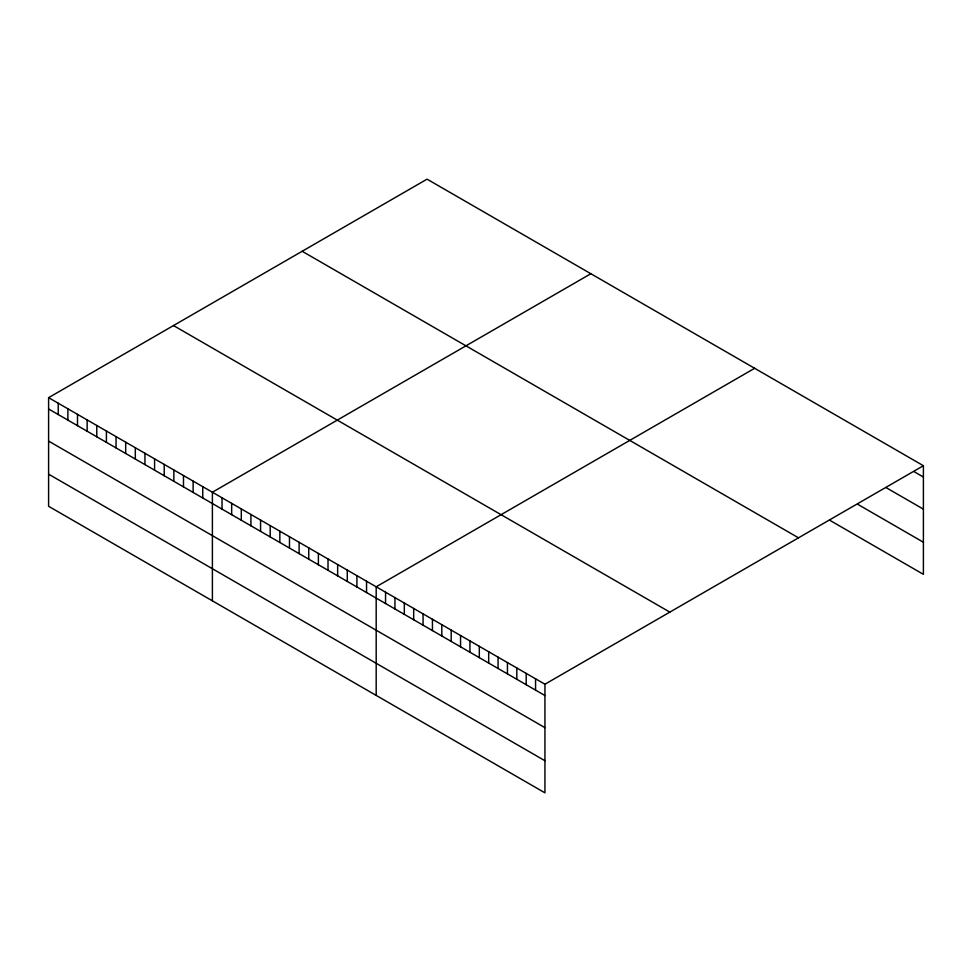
<?xml version="1.0" encoding="UTF-8"?>
<svg xmlns="http://www.w3.org/2000/svg" width="972" height="972" viewBox="0 0 972 972"><rect width="100%" height="100%" fill="white"/><g stroke="black" fill="none" stroke-linecap="round" stroke-linejoin="round"><path stroke-width="1.46" d="M48.6 397.67L544.94 684.227L544.94 792.836L48.6 506.278L48.6 397.67L427.06 179.164L923.4 465.722L923.4 574.331L829.651 520.202M590.855 273.727L212.394 492.233L212.394 600.842M754.649 368.291L376.188 586.796L376.188 695.405M544.94 684.227L923.4 465.722M914.02 471.627L923.4 477.045M885.893 487.494L923.4 509.146M857.778 504.334L923.4 542.23M302.171 251.274L798.51 537.832M173.49 325.559L669.829 612.117M48.6 408.981L544.94 695.539M48.6 441.094L544.94 727.651M48.6 474.166L544.94 760.724M535.56 678.821L535.56 690.132M526.192 673.402L526.192 684.713M516.812 667.995L516.812 679.307M507.445 662.576L507.445 673.888M498.065 657.169L498.065 668.481M488.685 651.75L488.685 663.062M479.318 646.344L479.318 657.655M469.938 640.925L469.938 652.236M460.558 635.518L460.558 646.83M451.19 630.099L451.19 641.411M441.81 624.692L441.81 636.004M432.443 619.273L432.443 630.585M423.063 613.867L423.063 625.178M413.683 608.448L413.683 619.759M404.316 603.041L404.316 614.353M394.936 597.622L394.936 608.934M385.556 592.215L385.556 603.527M366.553 581.232L366.553 592.556M356.918 575.667L356.918 586.991M347.283 570.114L347.283 581.426M337.649 564.55L337.649 575.861M328.014 558.985L328.014 570.297M318.379 553.42L318.379 564.732M308.744 547.856L308.744 559.179M299.109 542.291L299.109 553.615M289.474 536.738L289.474 548.05M279.839 531.174L279.839 542.485M270.204 525.609L270.204 536.921M260.569 520.044L260.569 531.356M250.934 514.48L250.934 525.803M241.299 508.927L241.299 520.239M231.664 503.362L231.664 514.674M222.029 497.798L222.029 509.109M202.759 486.668L202.759 497.98M193.124 481.104L193.124 492.427M183.489 475.551L183.489 486.863M173.854 469.986L173.854 481.298M164.219 464.422L164.219 475.733M154.584 458.857L154.584 470.169M144.95 453.292L144.95 464.604M135.315 447.728L135.315 459.051M125.68 442.175L125.68 453.487M116.045 436.61L116.045 447.922M106.41 431.046L106.41 442.357M96.775 425.481L96.775 436.793M87.14 419.916L87.14 431.228M77.505 414.351L77.505 425.675M67.87 408.799L67.87 420.111M58.235 403.234L58.235 414.546"/></g></svg>
